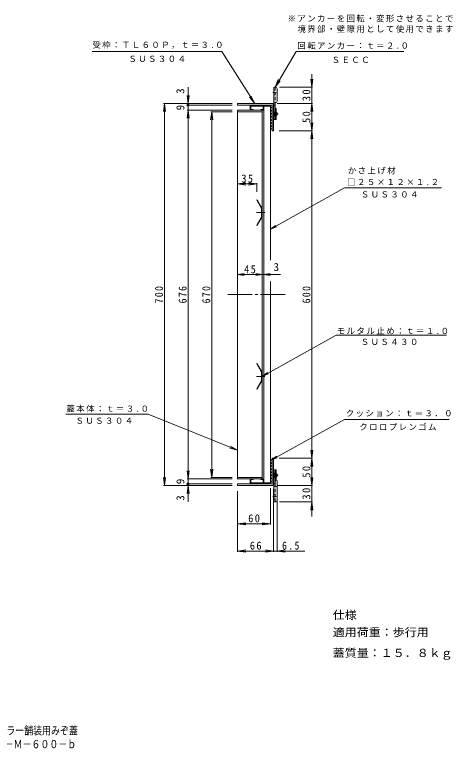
# Model space of a CAD drawing. Units: millimetres, scale not verified. Extents: x -728 to 868, y -684 to 660.
# Drawn here: x 70 to 868, y -684 to 660 of the extents above; entities that cross this region are included whole.
import ezdxf
from ezdxf.enums import TextEntityAlignment as Align

# ---------------------------------------------------------------- set-up
doc = ezdxf.new("R2010")
doc.units = ezdxf.units.MM
doc.header["$LTSCALE"] = 5
doc.header["$PDMODE"] = 32
doc.header["$PDSIZE"] = 4
doc.linetypes.add('CHAIN2', pattern=[12, 9, -1, 1, -1])
doc.linetypes.add('DASHED1', pattern=[1.8, 1.2, -0.6])
for name, color, linetype, lineweight in [('0-0_通り芯', 7, 'CHAIN2', 9), ('0-1_躯体', 2, 'Continuous', 9), ('0-2_仕上', 3, 'Continuous', 9), ('0-3_建具', 4, 'Continuous', 9), ('0-4_その他', 7, 'Continuous', 9), ('0-5_寸法', 7, 'Continuous', 9), ('0-6_ハッチ', 6, 'Continuous', 9), ('0-E', 7, 'Continuous', 9)]:
    doc.layers.add(name, color=color, linetype=linetype, lineweight=lineweight)
doc.layers.add('F-0_F-0ﾚｲﾔ', color=2, linetype='Continuous')
doc.layers.add('F-5_F-5ﾚｲﾔ', color=2, linetype='Continuous')
doc.styles.add('ＭＳ ゴシック', font='')
doc.styles.get('ＭＳ ゴシック').set_extended_font_data('MS Gothic')

msp = doc.modelspace()

# ---------------------------------------------------------------- linework, layer by layer
at = {"layer": '0-0_通り芯'}
for p, q in [((528.155, 297.31), (512.997, 297.31)), ((460.392, 147.311), (569.002, 147.311)), ((528.155, -2.69), (512.997, -2.69))]:
    msp.add_line(p, q, dxfattribs=at)
at = {"layer": '0-1_躯体'}
for p, q in [((544.951, 527.311), (544.951, 468.311)), ((547.751, 527.311), (544.951, 527.311)), ((550.751, 501.311), (550.751, 524.311)), ((547.751, 498.311), (544.951, 498.311)), ((546.951, 498.316), (546.951, 468.311)), ((544.451, 488.311), (544.451, 468.311)), ((544.451, 488.311), (544.951, 488.311)), ((546.951, 494.311), (544.951, 494.311)), ((546.951, 487.061), (546.951, 488.311)), ((546.951, 488.311), (548.951, 488.311)), ((548.951, 488.311), (548.951, 468.311)), ((544.75, 482.31), (544.75, 478.311)), ((544.951, 482.31), (544.75, 482.31)), ((544.75, 474.311), (544.75, 478.311)), ((544.951, 474.311), (544.75, 474.311)), ((549.451, 475.561), (548.951, 475.561)), ((549.451, 475.561), (549.451, 481.061)), ((544.451, 468.311), (548.951, 468.311)), ((544.951, 468.311), (546.951, 468.311)), ((546.951, 469.561), (546.951, 468.311)), ((544.451, -173.689), (548.951, -173.689)), ((544.451, -193.689), (544.451, -173.689)), ((544.951, -173.689), (546.951, -173.689)), ((544.951, -232.689), (544.951, -173.689)), ((546.951, -203.694), (546.951, -173.689)), ((546.951, -174.939), (546.951, -173.689)), ((548.951, -193.689), (548.951, -173.689)), ((544.951, -179.689), (544.751, -179.689)), ((544.751, -179.689), (544.751, -183.689)), ((549.451, -180.939), (548.951, -180.939)), ((549.451, -186.439), (548.951, -186.439)), ((549.451, -180.939), (550.951, -182.689)), ((549.451, -180.939), (549.451, -186.439)), ((550.951, -184.689), (549.451, -186.439)), ((550.951, -182.689), (550.951, -184.689)), ((544.451, -193.689), (544.951, -193.689)), ((546.951, -199.689), (544.951, -199.689)), ((546.951, -192.439), (546.951, -193.689)), ((546.951, -193.689), (548.951, -193.689)), ((547.751, -203.689), (544.951, -203.689)), ((550.751, -206.689), (550.751, -229.689)), ((547.751, -232.689), (544.951, -232.689))]:
    msp.add_line(p, q, dxfattribs=at)
at = {"layer": '0-1_躯体', "linetype": 'DASHED1'}
for p, q in [((546.951, 527.306), (546.951, 498.316)), ((546.951, 521.561), (544.951, 521.561)), ((546.951, 513.061), (544.951, 513.061)), ((546.751, 480.561), (544.951, 482.311)), ((546.751, 476.061), (544.951, 474.311)), ((546.751, 480.561), (546.751, 476.061)), ((546.751, 480.561), (548.951, 480.561)), ((548.951, 476.061), (546.751, 476.061)), ((546.751, -181.439), (548.951, -181.439)), ((546.951, -232.684), (546.951, -203.694)), ((546.951, -218.439), (544.951, -218.439)), ((546.951, -226.939), (544.951, -226.939))]:
    msp.add_line(p, q, dxfattribs=at)
at = {"layer": '0-1_躯体', "linetype": 'CHAIN2'}
for p, q in [((548.951, 517.311), (542.951, 517.311)), ((552.499, 478.311), (543.414, 478.311)), ((552.499, -183.689), (543.414, -183.689)), ((548.951, -222.689), (542.951, -222.689))]:
    msp.add_line(p, q, dxfattribs=at)
at = {"layer": '0-1_躯体'}
for points in [[(549.451, 475.561), (550.95, 477.311), (550.95, 479.311), (549.451, 481.061), (548.951, 481.061)], [(544.951, -187.689), (544.751, -187.689), (544.751, -183.689)]]:
    msp.add_lwpolyline(points, dxfattribs=at)
at = {"layer": '0-1_躯体', "linetype": 'DASHED1'}
for points in [[(546.751, -185.939), (546.751, -181.439), (544.951, -179.689)], [(548.951, -185.939), (546.751, -185.939), (544.951, -187.689)]]:
    msp.add_lwpolyline(points, dxfattribs=at)
at = {"layer": '0-1_躯体'}
for centre, start, end in [((547.751, 524.311), 0, 90), ((547.751, 501.311), 270, 0), ((547.751, -206.689), 0, 90), ((547.751, -229.689), 270, 0)]:
    msp.add_arc(centre, 3, start, end, dxfattribs=at)
at = {"layer": '0-2_仕上'}
for p, q in [((478.451, 485.311), (526.451, 485.311)), ((478.451, -190.689), (478.451, 485.311)), ((523.451, -190.689), (523.451, 485.311)), ((526.451, 492.311), (538.451, 492.311)), ((526.451, -197.689), (526.451, 492.311)), ((538.451, 210.501), (538.451, 492.311)), ((478.451, 482.311), (523.451, 482.311)), ((538.451, -197.689), (538.451, 171.181)), ((478.451, -187.689), (523.451, -187.689)), ((478.451, -190.689), (526.451, -190.689)), ((526.451, -197.689), (538.451, -197.689))]:
    msp.add_line(p, q, dxfattribs=at)
at = {"layer": '0-3_建具'}
for p, q in [((478.451, 494.311), (478.451, 497.311)), ((540.951, 497.311), (478.451, 497.311)), ((540.951, 494.311), (478.451, 494.311)), ((501.451, 485.811), (501.451, 492.811)), ((501.951, 493.311), (525.951, 493.311)), ((506.951, 485.311), (501.951, 485.311)), ((506.951, 486.311), (506.951, 485.311)), ((525.451, 486.311), (520.951, 486.311)), ((520.951, 486.311), (520.951, 485.311)), ((525.951, 485.311), (520.951, 485.311)), ((526.451, 492.811), (526.451, 485.811)), ((541.451, 447.311), (541.451, 493.811)), ((544.451, 493.811), (544.451, 447.311)), ((541.451, 447.311), (544.451, 447.311)), ((513.451, 320.399), (514.317, 320.899)), ((522.451, 289.81), (513.451, 274.222)), ((523.451, 289.542), (514.317, 273.722)), ((513.451, 274.222), (514.317, 273.722)), ((513.451, 20.398), (514.317, 20.898)), ((522.451, -10.19), (513.451, -25.779)), ((523.451, -10.458), (514.317, -26.279)), ((513.451, -25.779), (514.317, -26.279)), ((541.451, -152.689), (544.451, -152.689)), ((541.451, -152.689), (541.451, -199.189)), ((544.451, -199.189), (544.451, -152.689)), ((478.451, -199.689), (478.451, -202.689)), ((540.951, -199.689), (478.451, -199.689)), ((501.451, -191.189), (501.451, -198.189)), ((506.951, -190.689), (501.951, -190.689)), ((501.951, -198.689), (525.951, -198.689)), ((506.951, -191.689), (506.951, -190.689)), ((525.951, -190.689), (520.951, -190.689)), ((520.951, -191.689), (520.951, -190.689)), ((525.451, -191.689), (520.951, -191.689)), ((526.451, -198.189), (526.451, -191.189)), ((540.951, -202.689), (478.451, -202.689))]:
    msp.add_line(p, q, dxfattribs=at)
for points in [[(502.451, 492.311), (525.451, 492.311), (525.451, 486.311)], [(506.951, 486.311), (502.451, 486.311), (502.451, 492.311)], [(522.451, 289.81), (522.451, 304.81), (513.451, 320.399)], [(523.451, 289.542), (523.451, 305.078), (514.317, 320.899)], [(522.451, -10.19), (522.451, 4.81), (513.451, 20.398)], [(523.451, -10.458), (523.451, 5.078), (514.317, 20.898)], [(502.451, -197.689), (525.451, -197.689), (525.451, -191.689)], [(506.951, -191.689), (502.451, -191.689), (502.451, -197.689)]]:
    msp.add_lwpolyline(points, dxfattribs=at)
for centre, radius, start, end in [((501.951, 492.811), 0.5, 90, 180), ((501.951, 485.811), 0.5, 180, 270), ((525.951, 492.811), 0.5, 0, 90), ((525.951, 485.811), 0.5, 270, 0), ((540.951, 493.811), 3.5, 0, 90), ((540.951, 493.811), 0.5, 0, 90), ((501.951, -191.189), 0.5, 90, 180), ((501.951, -198.189), 0.5, 180, 270), ((525.951, -191.189), 0.5, 0, 90), ((525.951, -198.189), 0.5, 270, 0), ((540.951, -199.189), 0.5, 270, 0), ((540.951, -199.189), 3.5, 270, 0)]:
    msp.add_arc(centre, radius, start, end, dxfattribs=at)
at = {"layer": '0-4_その他'}
for p, q in [((614.451, 527.311), (612.493, 542.182)), ((614.451, 527.311), (614.451, 550.777)), ((614.451, 527.311), (616.409, 542.182)), ((387.663, 494.311), (387.663, 527.087)), ((615.951, 527.311), (554.951, 527.311)), ((614.451, 497.311), (614.451, 527.311)), ((387.663, 497.311), (385.705, 512.182)), ((387.663, 497.311), (389.621, 512.182)), ((344.365, 497.311), (342.407, 482.439)), ((468.451, 497.311), (342.865, 497.311)), ((344.365, 497.311), (346.323, 482.439)), ((344.365, -202.689), (344.365, 497.311)), ((387.663, 485.311), (385.705, 470.439)), ((468.451, 494.311), (386.163, 494.311)), ((468.451, 485.311), (386.163, 485.311)), ((387.663, 485.311), (387.663, 494.311)), ((387.663, -190.689), (387.663, 485.311)), ((387.663, 485.311), (389.621, 470.439)), ((615.951, 497.311), (550.951, 497.311)), ((614.451, 497.311), (612.493, 482.439)), ((614.451, 447.311), (614.451, 497.311)), ((614.451, 497.311), (616.409, 482.439)), ((430.96, 482.311), (429.003, 467.439)), ((468.451, 482.311), (429.461, 482.311)), ((430.96, -187.689), (430.96, 482.311)), ((430.96, 482.311), (432.918, 467.439)), ((614.451, 447.311), (612.493, 462.182)), ((614.451, 447.311), (616.409, 462.182)), ((615.951, 447.311), (554.451, 447.311)), ((614.451, 447.311), (612.493, 432.439)), ((614.451, -152.689), (614.451, 447.311)), ((614.451, 447.311), (616.409, 432.439)), ((478.451, 349.84), (493.323, 351.798)), ((478.451, 349.84), (513.451, 349.84)), ((478.451, 349.84), (493.323, 347.882)), ((513.451, 349.84), (498.579, 351.798)), ((513.451, 349.84), (498.579, 347.882)), ((513.451, 351.34), (513.451, 335.399)), ((478.451, 184.042), (490.348, 185.608)), ((478.451, 184.042), (557.023, 184.042)), ((478.451, 184.042), (478.451, 182.842)), ((478.451, 184.042), (490.348, 182.476)), ((523.451, 184.042), (511.554, 185.608)), ((523.451, 184.042), (511.554, 182.476)), ((523.451, 184.042), (523.451, 182.842)), ((526.451, 184.042), (538.348, 185.608)), ((526.451, 184.042), (526.451, 182.842)), ((526.451, 184.042), (538.348, 182.476)), ((614.451, -152.689), (612.493, -137.818)), ((614.451, -152.689), (616.409, -137.818)), ((615.951, -152.689), (554.451, -152.689)), ((614.451, -152.689), (612.493, -167.561)), ((614.451, -202.689), (614.451, -152.689)), ((614.451, -152.689), (616.409, -167.561)), ((430.96, -187.689), (429.003, -172.818)), ((430.96, -187.689), (432.918, -172.818)), ((344.365, -202.689), (342.407, -187.818)), ((344.365, -202.689), (346.323, -187.818)), ((387.663, -190.689), (385.705, -175.818)), ((387.663, -190.689), (389.621, -175.818)), ((468.451, -187.689), (429.461, -187.689)), ((614.451, -202.689), (612.493, -187.818)), ((614.451, -202.689), (616.409, -187.818)), ((468.451, -190.689), (386.163, -190.689)), ((468.451, -199.689), (386.163, -199.689)), ((387.663, -190.689), (387.663, -199.689)), ((387.663, -199.689), (387.663, -232.466)), ((550.951, -324.189), (550.951, -193.689)), ((468.451, -202.689), (342.865, -202.689)), ((387.663, -202.689), (385.705, -217.561)), ((387.663, -202.689), (389.621, -217.561)), ((478.451, -324.189), (478.451, -212.689)), ((538.451, -274.189), (538.451, -207.689)), ((544.451, -324.189), (544.451, -209.189)), ((615.951, -202.689), (550.951, -202.689)), ((614.451, -232.689), (614.451, -202.689)), ((615.951, -232.689), (554.951, -232.689)), ((614.451, -232.689), (612.493, -247.561)), ((614.451, -232.689), (616.409, -247.561)), ((614.451, -232.689), (614.451, -259.176)), ((478.451, -272.689), (493.323, -270.731)), ((478.451, -272.689), (538.451, -272.689)), ((478.451, -272.689), (493.323, -274.647)), ((538.451, -272.689), (523.579, -270.731)), ((538.451, -272.689), (523.579, -274.647)), ((478.451, -322.689), (493.323, -320.731)), ((544.451, -322.689), (529.579, -320.731)), ((550.951, -322.689), (565.822, -320.731)), ((478.451, -322.689), (544.451, -322.689)), ((478.451, -322.689), (493.323, -324.647)), ((544.451, -322.689), (529.579, -324.647)), ((544.451, -322.689), (550.951, -322.689)), ((550.951, -322.689), (565.822, -324.647)), ((550.951, -322.689), (601.83, -322.689))]:
    msp.add_line(p, q, dxfattribs=at)
for p in [(387.663, 494.311), (387.663, -199.689)]:
    msp.add_point(p, dxfattribs=at)
at = {"layer": '0-5_寸法'}
for p, q in [((509.701, 497.311), (449.475, 592.384)), ((546.951, 527.306), (585.988, 592.384)), ((546.951, 527.306), (552.922, 541.066)), ((546.951, 527.306), (556.28, 539.052)), ((509.701, 497.311), (503.397, 510.922)), ((509.701, 497.311), (500.089, 508.826)), ((674.075, 342.499), (851.806, 342.499)), ((538.451, 266.903), (549.606, 271.327)), ((659.075, 72.906), (523.451, -2.69)), ((659.075, 72.906), (861.172, 72.906)), ((523.451, -2.69), (533.08, 4.47)), ((523.451, -2.69), (534.606, 1.734)), ((163.688, -71.872), (314.29, -71.872)), ((314.29, -71.872), (478.451, -138.101)), ((674.076, -81.429), (539.951, -156.189)), ((478.451, -138.101), (463.927, -134.353)), ((478.451, -138.101), (465.392, -130.721)), ((539.951, -156.189), (549.58, -149.029)), ((539.951, -156.189), (551.106, -151.765))]:
    msp.add_line(p, q, dxfattribs=at)
msp.add_lwpolyline([(674.075, 342.499), (538.451, 266.903), (548.08, 274.064)], dxfattribs=at)
at = {"layer": '0-6_ハッチ'}
for p, q in [((538.451, 488.495), (540.766, 490.811)), ((538.451, 482.838), (541.451, 485.838)), ((538.451, 477.182), (541.451, 480.182)), ((538.451, 471.525), (541.451, 474.525)), ((538.451, 465.868), (541.451, 468.868)), ((538.451, 460.211), (541.451, 463.211)), ((538.451, 454.554), (541.451, 457.554)), ((538.451, 450.811), (541.451, 450.811)), ((540.364, 450.811), (541.451, 451.897)), ((538.451, -156.189), (541.451, -156.189)), ((538.451, -196.189), (538.451, -156.189)), ((538.451, -159.933), (541.451, -162.933)), ((540.364, -156.189), (541.451, -157.276)), ((541.451, -156.189), (541.451, -196.189)), ((538.451, -165.59), (541.451, -168.59)), ((538.451, -171.246), (541.451, -174.246)), ((538.451, -176.903), (541.451, -179.903)), ((538.451, -182.56), (541.451, -185.56)), ((538.451, -188.217), (541.451, -191.217)), ((538.451, -193.874), (540.766, -196.189)), ((541.451, -196.189), (538.451, -196.189))]:
    msp.add_line(p, q, dxfattribs=at)
msp.add_lwpolyline([(541.451, 450.811), (541.451, 490.811), (538.451, 490.811), (538.451, 450.811)], dxfattribs=at)
at = {"layer": '0-E'}
for p, q in [((211.631, 592.384), (449.475, 592.384)), ((585.988, 592.384), (783.142, 592.384)), ((674.076, -81.429), (866.236, -81.429))]:
    msp.add_line(p, q, dxfattribs=at)

# ---------------------------------------------------------------- texts
at = {"layer": '0-4_その他', "color": 2, "style": 'ＭＳ ゴシック'}
for s, p in [('3', (385.163, 515.051)), ('9', (385.163, 484.811)), ('9', (385.163, -200.189)), ('3', (385.163, -230.429))]:
    msp.add_text(s, height=14.66, rotation=90, dxfattribs=at).set_placement(p, align=Align.BOTTOM_LEFT)
msp.add_text('3', height=14.66, dxfattribs=at).set_placement((544.376, 186.042), align=Align.BOTTOM_LEFT)
at = {"layer": '0-4_その他', "color": 2, "char_height": 14.66, "attachment_point": 7, "rotation": 90, "style": 'ＭＳ ゴシック'}
for s, insert in [('\\T1.27;\\W0.95;30', (611.951, 501.686)), ('\\T1.27;\\W0.95;50', (611.951, 461.686)), ('\\T1.27;\\W0.9;700', (341.865, 131.061)), ('\\T1.27;\\W0.9;676', (385.163, 131.061)), ('\\T1.27;\\W0.9;670', (428.46, 131.061)), ('\\T1.27;\\W0.9;600', (611.951, 131.061)), ('\\T1.27;\\W0.95;50', (611.951, -188.314)), ('\\T1.27;\\W0.95;30', (611.951, -228.314))]:
    msp.add_mtext(s, dxfattribs=dict(at, insert=insert))
at = {"layer": '0-4_その他', "color": 2, "char_height": 14.66, "attachment_point": 7, "style": 'ＭＳ ゴシック'}
for s, insert in [('\\T1.27;\\W0.95;35', (485.326, 352.34)), ('\\T1.27;\\W0.95;45', (490.326, 186.042)), ('\\T1.27;\\W0.95;60', (497.826, -270.189)), ('\\T1.27;\\W0.95;66', (500.826, -320.189)), ('\\T1.27;\\W0.9;6.5', (559.89, -320.189))]:
    msp.add_mtext(s, dxfattribs=dict(at, insert=insert))
at = {"layer": '0-5_寸法', "char_height": 11, "attachment_point": 7, "style": 'ＭＳ ゴシック'}
for s, insert in [('\\T1.17;※アンカーを回転・変形させることで', (570.006, 646.187)), ('\\T1.17;\u3000境界部・壁際用として使用できます', (570.006, 626.983)), ('\\T1.17;かさ上げ材', (680.387, 367.59)), ('\\T1.18;□２５×１２×１.２', (679.075, 347.499)), ('\\T1.17;ＳＵＳ３０４', (704.278, 324.956)), ('\\T1.18;モルタル止め：ｔ＝１.０', (659.924, 74.258)), ('\\T1.17;ＳＵＳ４３０', (704.094, 54.786)), ('\\T1.18;蓋本体：ｔ＝３.０', (164.547, -68.695)), ('\\T1.17;ＳＵＳ３０４', (181.402, -89.688))]:
    msp.add_mtext(s, dxfattribs=dict(at, insert=insert))
at = {"layer": '0-E', "char_height": 11, "attachment_point": 7, "style": 'ＭＳ ゴシック'}
for s, insert in [('\\T1.17;受枠：ＴＬ６０Ｐ，ｔ＝３.０', (212.25, 597.565)), ('\\T1.17;\u3000回転アンカー：ｔ＝２.０', (570.006, 596.577)), ('\\T1.17;ＳＵＳ３０４', (278.29, 573.336)), ('\\T1.17;ＳＥＣＣ', (650.863, 571.491)), ('\\T1.17;クッション：ｔ＝３．０', (676.72, -76.959)), ('\\T1.17;クロロプレンゴム', (701.405, -101.577))]:
    msp.add_mtext(s, dxfattribs=dict(at, insert=insert))
at = {"layer": 'F-0_F-0ﾚｲﾔ', "style": 'ＭＳ ゴシック', "width": 1.1}
for s, p in [('仕様', (652.703, -451.616)), ('適用荷重：歩行用', (652.703, -483.365)), ('蓋質量：１５．８ｋｇ', (652.703, -521.248))]:
    msp.add_text(s, height=14.66, dxfattribs=at).set_placement(p, align=Align.BOTTOM_LEFT)
at = {"layer": 'F-5_F-5ﾚｲﾔ', "style": 'ＭＳ ゴシック', "width": 0.8}
for s, p in [('タイル用\u3000充填深さ３５ｍｍ\u3000ステンレス製\u3000集水桝用\u3000カラー舗装用みぞ蓋', (-388.886, -663.456)), (' \u3000\u3000\u3000\u3000\u3000\u3000\u3000\u3000\u3000\u3000\u3000\u3000\u3000\u3000\u3000\u3000\u3000\u3000\u3000\u3000\u3000ＳＵＷ－Ｍ－６００－ｂ', (-350.669, -688.317))]:
    msp.add_text(s, height=14.66, dxfattribs=at).set_placement(p, align=Align.BOTTOM_LEFT)

doc.saveas('drawing.dxf')
